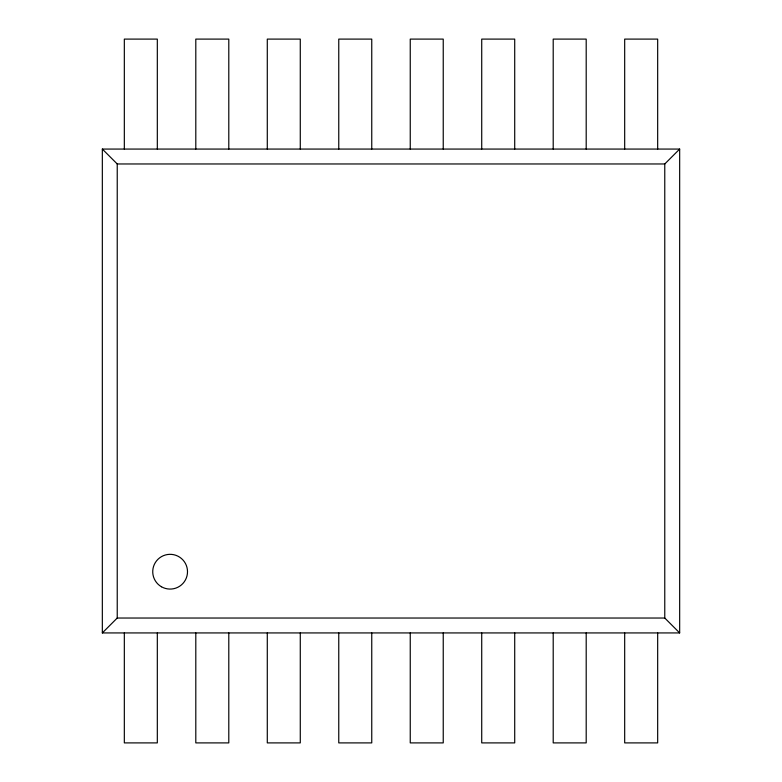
<?xml version="1.0" encoding="UTF-8"?>
<svg xmlns="http://www.w3.org/2000/svg" width="782" height="782" viewBox="0 0 782 782"><rect width="100%" height="100%" fill="white"/><g stroke="black" fill="none" stroke-linecap="round" stroke-linejoin="round"><path stroke-width="1.17" d="M102.334 632.931L117.232 618.034L664.768 618.034L679.666 632.931L679.666 149.069L102.334 149.069L102.334 632.931L679.666 632.931M102.334 149.069L117.232 163.966L664.768 163.966L679.666 149.069M664.768 163.966L664.768 618.034M657.672 149.069L657.672 39.1L624.681 39.1L624.681 149.069M657.672 632.931L657.672 742.9L624.681 742.9L624.681 632.931M586.197 149.069L586.197 39.1L553.206 39.1L553.206 149.069M586.197 632.931L586.197 742.9L553.206 742.9L553.206 632.931M514.712 149.069L514.712 39.1L481.722 39.1L481.722 149.069M514.712 632.931L514.712 742.9L481.722 742.9L481.722 632.931M443.238 149.069L443.238 39.1L410.247 39.1L410.247 149.069M443.238 632.931L443.238 742.9L410.247 742.9L410.247 632.931M371.753 149.069L371.753 39.1L338.762 39.1L338.762 149.069M371.753 632.931L371.753 742.9L338.762 742.9L338.762 632.931M300.278 149.069L300.278 39.1L267.288 39.1L267.288 149.069M300.278 632.931L300.278 742.9L267.288 742.9L267.288 632.931M228.794 149.069L228.794 39.1L195.803 39.1L195.803 149.069M228.794 632.931L228.794 742.9L195.803 742.9L195.803 632.931M157.319 149.069L157.319 39.1L124.328 39.1L124.328 149.069M157.319 632.931L157.319 742.9L124.328 742.9L124.328 632.931M117.232 163.966L117.232 618.034M161.434 586.754A17.38 17.37 0 0 0 187.504 571.701A17.38 17.37 0 0 0 161.434 556.657A17.38 17.37 0 0 0 161.434 586.754"/></g></svg>
